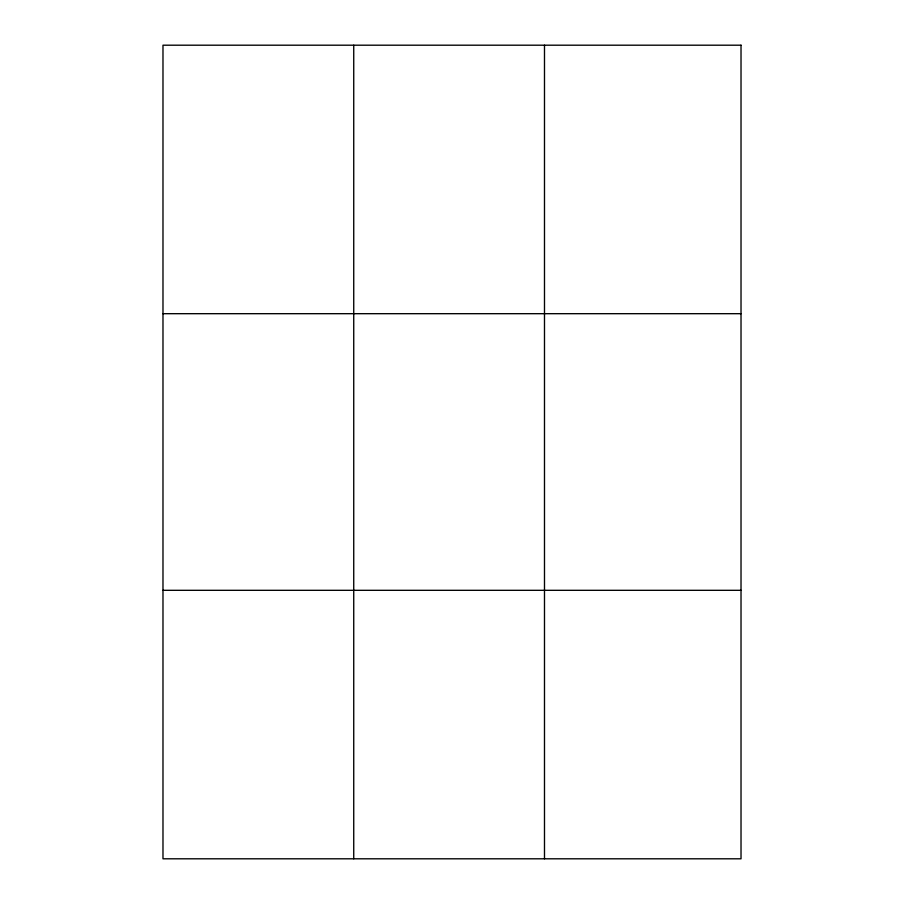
<?xml version="1.0" encoding="UTF-8"?>
<svg xmlns="http://www.w3.org/2000/svg" width="904" height="904" viewBox="0 0 904 904"><rect width="100%" height="100%" fill="white"/><g stroke="black" fill="none" stroke-linecap="round" stroke-linejoin="round"><path stroke-width="1.36" d="M353.735 45.2L353.735 858.8M544.49 45.2L544.49 858.8M162.98 313.688L741.02 313.688M162.98 590.312L741.02 590.312M741.02 45.2L741.02 858.8L162.98 858.8L162.98 45.2L741.02 45.2"/></g></svg>
